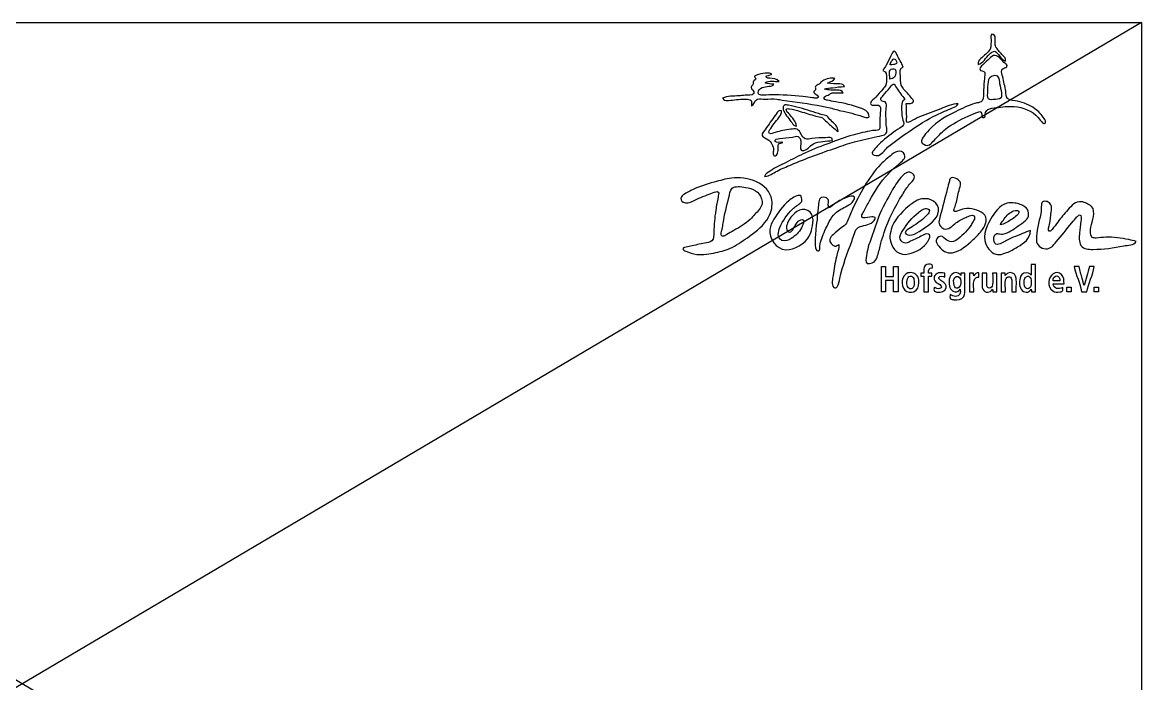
# Model space of a CAD drawing. Header units: millimetres. Extents: x -440 to 440, y -260 to 260.
# Drawn here: x 0 to 440, y 0 to 260 of the extents above; entities that cross this region are included whole.
import ezdxf

# ---------------------------------------------------------------- set-up
doc = ezdxf.new("R2010")
doc.units = ezdxf.units.MM
doc.layers.get('0').update_dxf_attribs({"linetype": 'CONTINUOUS'})

msp = doc.modelspace()

# ---------------------------------------------------------------- linework, layer by layer
for p, q in [((-440, 260), (440, 260)), ((-440, 260), (440, -260)), ((440, 260), (-440, -260)), ((440, 260), (440, -260)), ((287.81, 238.9), (287.81, 238.59)), ((287.81, 238.59), (288.11, 238.34)), ((293.64, 239.26), (294.56, 239.51)), ((294.56, 239.51), (294.56, 239.82)), ((371.75, 223.07), (374.82, 224.38)), ((396.61, 164.78), (396.61, 160.63)), ((398.3, 164.78), (396.61, 164.78)), ((398.3, 154.03), (398.3, 164.78)), ((415.49, 164.01), (413.49, 164.01)), ((421.32, 164.01), (419.48, 164.01)), ((354.41, 161.4), (353.18, 161.4)), ((353.18, 161.4), (353.18, 160.17)), ((353.18, 160.17), (354.41, 160.17)), ((354.41, 160.17), (354.41, 154.03)), ((357.48, 161.4), (356.25, 161.4)), ((356.25, 154.03), (356.25, 160.17)), ((356.25, 160.17), (357.48, 160.17)), ((357.48, 160.17), (357.48, 161.4)), ((362.7, 159.87), (362.7, 161.4)), ((370.52, 161.4), (368.99, 161.4)), ((368.99, 161.4), (368.99, 160.48)), ((370.52, 155.57), (370.52, 161.4)), ((373.9, 161.4), (372.36, 161.4)), ((372.36, 161.4), (372.36, 154.03)), ((376.05, 159.87), (376.05, 161.55)), ((377.27, 161.4), (377.27, 157.72)), ((379.12, 161.4), (377.27, 161.4)), ((383.11, 161.4), (381.42, 161.4)), ((383.11, 154.03), (383.11, 161.4)), ((386.33, 161.4), (384.79, 161.4)), ((384.79, 161.4), (384.79, 154.03)), ((386.33, 160.48), (386.33, 161.4)), ((354.41, 154.03), (356.25, 154.03)), ((372.36, 154.03), (374.05, 154.03)), ((381.57, 154.03), (383.11, 154.03)), ((384.79, 154.03), (386.48, 154.03)), ((388.94, 154.03), (390.63, 154.03)), ((396.76, 154.03), (398.3, 154.03)), ((407.81, 158.33), (405.2, 158.33)), ((405.2, 157.26), (409.5, 157.26)), ((416.41, 154.03), (418.4, 154.03))]:
    msp.add_line(p, q)
for points in [[(337.68, 154.03), (337.68, 164.01), (339.37, 164.01), (339.37, 160.02), (342.44, 160.02), (342.44, 164.01), (344.28, 164.01), (344.28, 154.03), (342.44, 154.03), (342.44, 158.48), (339.37, 158.48), (339.37, 154.03)], [(410.58, 154.03), (410.58, 155.88), (412.26, 155.88), (412.26, 154.03)], [(421.32, 154.03), (421.32, 155.88), (423.01, 155.88), (423.01, 154.03)]]:
    msp.add_lwpolyline(points, close=True)
for points in [[(382.41, 254.39), (382.27, 254.96), (381.14, 255.88), (380.79, 254.96)], [(380.8, 253.48), (380.81, 252.31), (380.88, 250.56), (380.4, 249.49)], [(380.79, 254.96), (380.63, 254.55), (380.8, 253.91), (380.8, 253.48)], [(382.75, 250.25), (381.91, 251.49), (382.75, 253.02), (382.41, 254.39)], [(341.4, 246.88), (340.8, 245.66), (340.28, 244.38), (339.63, 243.19)], [(342.74, 248.62), (342.06, 248.62), (341.65, 247.37), (341.4, 246.88)], [(343.86, 247.18), (343.65, 247.61), (343.34, 248.62), (342.74, 248.62)], [(346.28, 242.43), (345.68, 244.05), (344.64, 245.63), (343.86, 247.18)], [(375.74, 243.5), (377.76, 244.02), (378.73, 246.16), (380.19, 247.46)], [(380.4, 249.49), (379.76, 248.08), (377.9, 246.89), (376.81, 245.8)], [(381.72, 246.92), (380.89, 246.61), (380.19, 245.8), (379.58, 245.19)], [(380.19, 247.46), (380.68, 247.9), (381.61, 248.84), (382.34, 248.63)], [(385.87, 244.28), (384.84, 245.24), (383.39, 247.53), (381.72, 246.92)], [(382.34, 248.63), (382.91, 248.47), (383.32, 247.77), (383.68, 247.34)], [(385.45, 247.03), (384.55, 248.06), (383.51, 249.12), (382.75, 250.25)], [(383.68, 247.34), (384.45, 246.42), (385.35, 245.18), (386.48, 244.73)], [(386.48, 244.73), (386.78, 245.78), (386.1, 246.29), (385.45, 247.03)], [(339.63, 243.19), (339.22, 242.45), (338.61, 241.84), (338.3, 241.05)], [(341.09, 241.18), (341.43, 241.76), (342.6, 242.05), (343.11, 241.55)], [(341.21, 243.35), (341.25, 243.74), (341.32, 244.07), (341.52, 244.42)], [(342.44, 243.41), (342.03, 243.35), (341.62, 243.35), (341.21, 243.35)], [(341.52, 244.42), (341.74, 244.8), (342.25, 245.62), (342.75, 245.62)], [(343.65, 243.87), (343.44, 243.49), (342.82, 243.47), (342.44, 243.41)], [(342.75, 245.62), (343.35, 245.62), (343.92, 244.36), (343.65, 243.87)], [(345.32, 241.75), (345.55, 242.06), (345.95, 242.23), (346.28, 242.43)], [(376.81, 245.8), (376.13, 245.11), (375.46, 244.53), (375.74, 243.5)], [(377.43, 243.19), (377.05, 242.81), (376.39, 242.28), (376.44, 241.67)], [(379.58, 245.19), (378.88, 244.5), (378.12, 243.89), (377.43, 243.19)], [(385, 241.19), (385.17, 241.97), (386.03, 242.02), (386.63, 242.29)], [(387.13, 243.02), (387, 243.54), (386.24, 243.94), (385.87, 244.28)], [(386.63, 242.29), (386.92, 242.43), (387.23, 242.65), (387.13, 243.02)], [(288.11, 238.34), (288.84, 237.44), (287.73, 237.46), (287.36, 236.83)], [(294.56, 239.82), (292.36, 240.34), (289.8, 239.94), (287.81, 238.9)], [(292.48, 238.29), (291.85, 238.79), (293.37, 239.19), (293.64, 239.26)], [(293.79, 238.1), (293.41, 238.14), (292.81, 238.03), (292.48, 238.29)], [(297.48, 236.75), (296.81, 237.77), (294.92, 237.99), (293.79, 238.1)], [(319.42, 237.98), (318.19, 238.33), (315.75, 237.76), (314.66, 237.08)], [(316.51, 236.13), (317.52, 236.73), (318.95, 236.8), (319.42, 237.98)], [(338.3, 241.05), (339.88, 240.55), (339.68, 239.39), (339.68, 237.98)], [(339.68, 237.98), (339.68, 237.13), (339.79, 236.17), (339.47, 235.37)], [(340.91, 239.66), (340.9, 240.15), (340.83, 240.74), (341.09, 241.18)], [(341.06, 237.67), (341.03, 238.34), (340.91, 238.99), (340.91, 239.66)], [(343.36, 240.28), (343.36, 238.61), (342.73, 237.96), (341.06, 237.67)], [(343.11, 241.55), (343.43, 241.23), (343.36, 240.68), (343.36, 240.28)], [(345.2, 239.05), (345.16, 239.87), (344.75, 241.03), (345.32, 241.75)], [(345.52, 235.37), (345.1, 236.57), (345.25, 237.81), (345.2, 239.05)], [(376.44, 241.67), (376.51, 240.62), (378.04, 241.21), (378.3, 240.27)], [(378.21, 237.98), (378.1, 236.44), (377.96, 234.91), (377.89, 233.37)], [(378.3, 240.27), (378.5, 239.54), (378.26, 238.71), (378.21, 237.98)], [(379.55, 232.91), (379.74, 234.96), (379.1, 238.7), (381.88, 239.15)], [(381.88, 239.15), (382.51, 239.26), (383.18, 239.16), (383.54, 238.57)], [(383.54, 238.57), (383.98, 237.86), (384.05, 236.79), (384.19, 235.98)], [(385.38, 238.59), (385.22, 239.35), (384.83, 240.42), (385, 241.19)], [(386.57, 232.91), (386.27, 234.82), (385.76, 236.7), (385.38, 238.59)], [(286.54, 234.59), (286.27, 233.59), (288.12, 232.97), (287.55, 232.01)], [(287.3, 235.69), (287.15, 235.26), (286.66, 235.05), (286.54, 234.59)], [(287.36, 236.83), (287.15, 236.47), (287.44, 236.06), (287.3, 235.69)], [(289.27, 232.3), (289.37, 234.54), (291.81, 234.68), (293.49, 234.91)], [(291.95, 236.29), (293.67, 237.25), (295.61, 236.75), (297.48, 236.75)], [(295.48, 235.67), (294.21, 235.67), (293.16, 235.9), (291.95, 236.29)], [(293.49, 234.91), (294.24, 235.01), (295.07, 234.97), (295.48, 235.67)], [(311.73, 233.54), (311.59, 233.16), (311.06, 232.91), (311.19, 232.45)], [(311.85, 234.85), (311.54, 234.43), (311.9, 233.98), (311.73, 233.54)], [(313.26, 235.77), (312.83, 235.44), (312.17, 235.29), (311.85, 234.85)], [(314.66, 237.08), (314.11, 236.73), (313.76, 236.17), (313.26, 235.77)], [(315.28, 233.68), (316.27, 234.17), (317.41, 234.2), (318.5, 234.32)], [(320.5, 233.37), (318.82, 233.44), (316.9, 233.29), (315.28, 233.68)], [(321.42, 235.78), (319.81, 235.99), (318.08, 235.76), (316.51, 236.13)], [(318.5, 234.32), (320.08, 234.49), (321.67, 234.75), (323.26, 234.75)], [(322.64, 232.3), (322.36, 233.22), (321.36, 233.33), (320.5, 233.37)], [(323.26, 234.75), (323, 235.56), (322.19, 235.68), (321.42, 235.78)], [(338.23, 233.68), (337.34, 232.64), (336.39, 231.64), (335.49, 230.61)], [(339.47, 235.37), (339.21, 234.72), (338.68, 234.2), (338.23, 233.68)], [(338.36, 231.22), (339.21, 232.26), (340.1, 233.27), (340.97, 234.29)], [(340.97, 234.29), (341.33, 234.72), (341.77, 235.46), (342.29, 235.69)], [(342.29, 235.69), (342.95, 235.97), (343.32, 234.69), (343.59, 234.29)], [(343.59, 234.29), (344.63, 232.73), (345.83, 231.25), (346.89, 229.69)], [(347.96, 232.14), (347.05, 233.09), (345.98, 234.1), (345.52, 235.37)], [(377.89, 233.37), (377.84, 232.21), (378.15, 230.06), (377.34, 229.12)], [(384.19, 235.98), (384.4, 234.75), (384.7, 233.54), (384.88, 232.3)], [(281.67, 231.08), (279.54, 230.98), (277.18, 231.17), (275.22, 230.15)], [(275.22, 230.15), (275.85, 228.88), (277.27, 229.24), (278.45, 229.36)], [(278.45, 229.36), (280.4, 229.54), (282.64, 230.03), (284.59, 229.78)], [(284.13, 231.35), (283.31, 231.27), (282.49, 231.11), (281.67, 231.08)], [(287.55, 232.01), (286.94, 231), (285.09, 231.44), (284.13, 231.35)], [(284.59, 229.78), (285.15, 229.7), (286.07, 229.81), (286.46, 229.32)], [(286.46, 229.32), (286.84, 228.84), (286.58, 227.81), (286.58, 227.23)], [(286.58, 227.23), (287.76, 227.64), (287.72, 229.41), (289.04, 229.78)], [(289.04, 229.78), (289.92, 230.02), (291.04, 229.84), (291.95, 229.84)], [(290.42, 231.4), (289.88, 231.47), (289.24, 231.65), (289.27, 232.3)], [(294.41, 231.53), (293.09, 231.53), (291.73, 231.25), (290.42, 231.4)], [(291.95, 229.84), (293.47, 229.84), (295.04, 229.96), (296.56, 229.82)], [(306.84, 230.89), (302.74, 231.28), (298.52, 231.53), (294.41, 231.53)], [(296.56, 229.82), (297.29, 229.75), (297.98, 229.51), (298.7, 229.41)], [(298.7, 229.41), (303.95, 228.72), (309.16, 228.06), (314.36, 227.01)], [(310.67, 230.37), (309.4, 230.56), (308.12, 230.77), (306.84, 230.89)], [(312.51, 230.24), (311.98, 230.04), (311.21, 230.29), (310.67, 230.37)], [(311.19, 232.45), (311.34, 231.92), (313.98, 230.81), (312.51, 230.24)], [(315.25, 230.02), (314.79, 230.9), (316.33, 231.16), (316.81, 231.42)], [(316.51, 229.37), (316.06, 229.45), (315.49, 229.57), (315.25, 230.02)], [(319.73, 228.78), (318.65, 228.96), (317.58, 229.17), (316.51, 229.37)], [(316.81, 231.42), (317.24, 231.65), (317.58, 232.04), (318.04, 232.21)], [(318.04, 232.21), (318.51, 232.38), (319.08, 232.29), (319.57, 232.3)], [(319.57, 232.3), (320.62, 232.33), (321.59, 232.34), (322.64, 232.3)], [(335.49, 230.61), (334.93, 229.97), (333.54, 229.07), (333.47, 228.16)], [(337.42, 229.7), (337.4, 230.25), (338.04, 230.83), (338.36, 231.22)], [(339.63, 228.15), (339.35, 229.23), (337.46, 228.62), (337.42, 229.7)], [(346.89, 229.69), (345.66, 229.14), (345.66, 228.14), (345.66, 226.93)], [(347.5, 228.16), (348.23, 228.16), (350.19, 227.87), (350.33, 228.93)], [(349.7, 230.04), (349.08, 230.71), (348.59, 231.48), (347.96, 232.14)], [(350.33, 228.93), (350.39, 229.41), (349.98, 229.73), (349.7, 230.04)], [(377.34, 229.12), (376.88, 228.58), (375.93, 228.47), (375.28, 228.31)], [(379.82, 229.89), (379.29, 230.53), (379.48, 232.14), (379.55, 232.91)], [(380.8, 229.59), (380.44, 229.55), (380.07, 229.6), (379.82, 229.89)], [(384.18, 229.94), (383.13, 229.7), (381.87, 229.69), (380.8, 229.59)], [(384.88, 232.3), (385, 231.45), (385.23, 230.18), (384.18, 229.94)], [(387.34, 230.06), (386.62, 230.8), (386.72, 231.97), (386.57, 232.91)], [(391.24, 229.02), (390.13, 229.3), (388.15, 229.2), (387.34, 230.06)], [(397.99, 226.06), (395.94, 227.59), (393.69, 228.4), (391.24, 229.02)], [(297.78, 225.41), (296.95, 225.21), (296.38, 224.04), (295.94, 223.4)], [(297.85, 223.24), (298.11, 223.65), (299.09, 225.72), (297.78, 225.41)], [(299.53, 227.38), (298.76, 226.88), (299.03, 225.75), (299.37, 225.09)], [(299.37, 225.09), (300.21, 223.44), (301.43, 221.93), (302.57, 220.48)], [(301.16, 227.41), (300.66, 227.48), (299.99, 227.68), (299.53, 227.38)], [(301.51, 223.86), (301.15, 224.26), (300.07, 225.18), (300.3, 225.8)], [(300.3, 225.8), (300.48, 226.28), (301.26, 226.05), (301.62, 226.02)], [(305.61, 226.38), (304.12, 226.81), (302.7, 227.19), (301.16, 227.41)], [(301.62, 226.02), (303.05, 225.89), (304.4, 225.39), (305.76, 224.98)], [(314.05, 223.77), (311.3, 224.79), (308.43, 225.56), (305.61, 226.38)], [(305.76, 224.98), (307.81, 224.36), (309.85, 223.72), (311.9, 223.14)], [(314.36, 227.01), (316.02, 226.68), (317.78, 226.33), (319.42, 225.91)], [(319.42, 225.91), (320.2, 225.72), (320.92, 225.39), (321.72, 225.25)], [(329.55, 226.28), (326.41, 227.4), (323.01, 228.22), (319.73, 228.78)], [(321.72, 225.25), (324.63, 224.74), (327.48, 223.81), (330.32, 223.03)], [(332.82, 223.55), (332.46, 225.15), (330.93, 225.79), (329.55, 226.28)], [(333.47, 228.16), (333.43, 227.58), (334, 227.42), (334.46, 227.39)], [(334.46, 227.39), (335.28, 227.34), (336.55, 227.83), (337.13, 227.06)], [(337.27, 224.63), (337.09, 223.11), (337.07, 221.55), (337.07, 220.02)], [(337.13, 227.06), (337.6, 226.42), (337.35, 225.35), (337.27, 224.63)], [(339.52, 220.64), (339.52, 222.37), (339.48, 224.12), (339.53, 225.85)], [(339.53, 225.85), (339.54, 226.6), (339.82, 227.41), (339.63, 228.15)], [(345.66, 226.93), (345.66, 225.33), (345.63, 223.74), (345.97, 222.17)], [(347.65, 222.78), (347.61, 224.57), (347.5, 226.36), (347.5, 228.16)], [(361.01, 226.04), (358.26, 224.94), (355.46, 223.97), (352.72, 222.84)], [(368.07, 225.44), (363.94, 223.55), (359.49, 221.2), (356.47, 217.72)], [(359.47, 223.66), (361.5, 224.59), (363.55, 225.5), (365.61, 226.34)], [(367.91, 228), (365.63, 227.98), (363.1, 226.87), (361.01, 226.04)], [(365.61, 226.34), (366.43, 226.68), (367.63, 227.1), (367.91, 228)], [(371.75, 227.17), (370.49, 226.66), (369.3, 226.01), (368.07, 225.44)], [(375.28, 228.31), (374.09, 228.02), (372.89, 227.62), (371.75, 227.17)], [(374.82, 224.38), (375.28, 224.58), (375.84, 224.94), (376.35, 224.94)], [(376.35, 224.94), (377.32, 224.95), (377.02, 223.7), (377.21, 223.1)], [(378.53, 224.01), (378.63, 224.7), (378.99, 225.32), (379.58, 225.7)], [(379.58, 225.7), (380.5, 226.3), (381.75, 226.36), (382.8, 226.49)], [(382.8, 226.49), (385.13, 226.77), (387.51, 227.07), (389.86, 226.91)], [(389.86, 226.91), (393.3, 226.68), (397.01, 225.25), (399.33, 222.63)], [(401.69, 222.17), (400.81, 223.72), (399.42, 225.01), (397.99, 226.06)], [(295.94, 223.4), (294.69, 221.59), (293.38, 219.82), (292.11, 218.03)], [(294.17, 218.33), (295.23, 220.12), (296.74, 221.52), (297.85, 223.24)], [(304.38, 219.25), (303.95, 221.14), (302.75, 222.44), (301.51, 223.86)], [(302.57, 220.48), (303.07, 219.85), (303.51, 219.13), (304.38, 219.25)], [(311.9, 223.14), (312.72, 222.9), (313.77, 222.9), (314.5, 222.46)], [(316.26, 223.24), (315.72, 223.6), (314.69, 223.53), (314.05, 223.77)], [(314.5, 222.46), (315.17, 222.07), (315.62, 221.34), (316.2, 220.83)], [(316.2, 220.83), (317.63, 219.58), (319.15, 218.25), (320.65, 217.11)], [(317.89, 221.42), (317.33, 221.94), (316.88, 222.82), (316.26, 223.24)], [(320.65, 217.11), (320.64, 219.02), (319.2, 220.19), (317.89, 221.42)], [(330.32, 223.03), (331.15, 222.79), (333.19, 221.88), (332.82, 223.55)], [(337.07, 220.02), (337.07, 219.42), (337.29, 218.41), (336.85, 217.92)], [(339.56, 216.39), (340.33, 217.41), (339.53, 219.46), (339.52, 220.64)], [(345.97, 222.17), (346.12, 221.5), (346.84, 220.39), (346.45, 219.74)], [(347.75, 220.76), (347.25, 221.16), (347.66, 222.25), (347.65, 222.78)], [(349.19, 221.08), (348.83, 220.88), (348.15, 220.43), (347.75, 220.76)], [(348.58, 217.11), (352.08, 219.53), (355.59, 221.88), (359.47, 223.66)], [(352.72, 222.84), (351.5, 222.35), (350.35, 221.7), (349.19, 221.08)], [(362.85, 217.96), (365.47, 220.1), (368.65, 221.74), (371.75, 223.07)], [(377.21, 223.1), (377.32, 222.76), (377.6, 222.43), (378, 222.58)], [(378, 222.58), (378.55, 222.78), (378.46, 223.56), (378.53, 224.01)], [(399.33, 222.63), (399.91, 221.97), (400.41, 221.1), (401.09, 220.55)], [(401.09, 220.55), (401.33, 220.35), (401.74, 220.13), (402.04, 220.34)], [(402.04, 220.34), (402.59, 220.73), (401.92, 221.78), (401.69, 222.17)], [(292.11, 218.03), (291.67, 217.42), (290.59, 216.39), (290.85, 215.57)], [(293.7, 216.35), (293.08, 216.75), (293.92, 217.92), (294.17, 218.33)], [(295.94, 216.76), (295.37, 216.61), (294.25, 215.99), (293.7, 216.35)], [(302.08, 217.98), (300.03, 217.74), (297.94, 217.28), (295.94, 216.76)], [(304.53, 218), (303.87, 218.34), (302.8, 218.07), (302.08, 217.98)], [(307.76, 214.2), (306.28, 214.92), (306.03, 217.24), (304.53, 218)], [(326.48, 215.7), (323.38, 214.88), (320.42, 213.71), (317.43, 212.57)], [(334.15, 217.46), (331.59, 216.95), (329.01, 216.37), (326.48, 215.7)], [(336.85, 217.92), (336.27, 217.28), (334.93, 217.62), (334.15, 217.46)], [(335.99, 215.11), (337.04, 215.33), (338.88, 215.48), (339.56, 216.39)], [(343.21, 217.35), (340.91, 215.69), (338.61, 213.89), (336.61, 211.89)], [(340.14, 210.88), (342.79, 213.17), (345.7, 215.12), (348.58, 217.11)], [(346.45, 219.74), (345.87, 218.76), (344.13, 218.01), (343.21, 217.35)], [(356.47, 217.72), (355.56, 216.68), (354.58, 215.73), (353.92, 214.5)], [(358.39, 213.58), (359.8, 215.1), (361.23, 216.63), (362.85, 217.96)], [(290.85, 215.57), (291.04, 214.94), (291.73, 214.66), (292.26, 214.38)], [(292.26, 214.38), (293.03, 213.96), (293.94, 213.46), (294.36, 212.66)], [(294.36, 212.66), (294.69, 212.02), (295.19, 211.06), (295.29, 210.35)], [(295.92, 213.16), (295.37, 214.04), (297.16, 214.23), (297.63, 214.3)], [(299.01, 212.81), (298.23, 213.14), (296.4, 212.41), (295.92, 213.16)], [(297.16, 210.81), (297.17, 211.19), (297.03, 211.66), (297.2, 212.01)], [(297.2, 212.01), (297.48, 212.56), (298.48, 212.64), (299.01, 212.81)], [(297.63, 214.3), (299.31, 214.55), (301.01, 214.63), (302.69, 214.89)], [(302.69, 214.89), (303.36, 215), (304.34, 215.39), (304.99, 215.08)], [(304.99, 215.08), (306.4, 214.4), (306.01, 212.49), (305.93, 211.27)], [(305.93, 211.27), (305.89, 210.7), (305.75, 209.7), (306.54, 209.62)], [(306.54, 209.62), (308.53, 209.43), (309.34, 211.49), (310.98, 212.25)], [(310.37, 214.3), (309.65, 214.21), (308.43, 213.87), (307.76, 214.2)], [(317.43, 212.57), (314.25, 211.36), (311, 210.19), (307.91, 208.77)], [(315.74, 214.65), (313.96, 214.63), (312.13, 214.52), (310.37, 214.3)], [(310.98, 212.25), (313.25, 213.3), (316.05, 213.27), (318.5, 213.58)], [(318.5, 213.58), (318.38, 215.2), (316.89, 214.67), (315.74, 214.65)], [(320.03, 210.71), (322.39, 211.49), (324.68, 212.45), (327.09, 213.06)], [(327.09, 213.06), (330.04, 213.81), (333.02, 214.49), (335.99, 215.11)], [(336.61, 211.89), (335.92, 211.2), (335.27, 210.51), (334.68, 209.74)], [(353.92, 214.5), (353.71, 214.11), (353.4, 213.58), (353.43, 213.12)], [(353.43, 213.12), (353.48, 212.6), (354.01, 212.3), (354.41, 212.05)], [(354.41, 212.05), (356.23, 210.94), (357.19, 212.29), (358.39, 213.58)], [(295.18, 208.67), (295.17, 208.26), (295.15, 207.59), (295.67, 207.5)], [(295.29, 210.35), (295.37, 209.8), (295.18, 209.22), (295.18, 208.67)], [(295.67, 207.5), (296.28, 207.4), (296.67, 208.02), (296.85, 208.51)], [(296.85, 208.51), (297.09, 209.19), (297.15, 210.1), (297.16, 210.81)], [(307.91, 208.77), (305.31, 207.58), (302.82, 206.17), (300.24, 204.95)], [(302.23, 204), (308.08, 206.5), (314.01, 208.71), (320.03, 210.71)], [(334.68, 209.74), (334.43, 209.41), (334.05, 208.98), (334.08, 208.53)], [(334.08, 208.53), (334.15, 207.76), (335.4, 207.58), (335.99, 207.6)], [(335.99, 207.6), (337.71, 207.66), (338.95, 209.85), (340.14, 210.88)], [(341.83, 207.99), (340.3, 206.8), (338.89, 205.58), (337.53, 204.22)], [(344.89, 209.38), (343.67, 209.43), (342.74, 208.7), (341.83, 207.99)], [(346.98, 207.28), (347.09, 208.32), (345.85, 209.34), (344.89, 209.38)], [(345.94, 205.62), (346.36, 206.05), (346.92, 206.66), (346.98, 207.28)], [(300.24, 204.95), (298.07, 203.92), (295.95, 202.89), (293.95, 201.56)], [(296.71, 201.56), (298.45, 202.49), (300.42, 203.22), (302.23, 204)], [(337.53, 204.22), (332.41, 199.09), (329.18, 192.41), (326.06, 185.95)], [(340.3, 200.38), (342.05, 202.25), (344.14, 203.8), (345.94, 205.62)], [(278.75, 198.78), (276.41, 198.47), (274.28, 197.8), (272, 197.18)], [(294.66, 190.1), (293.5, 197.06), (284.81, 199.58), (278.75, 198.78)], [(293.95, 201.56), (293.11, 201), (292.09, 200.47), (291.8, 199.46)], [(291.8, 199.46), (293.64, 199.5), (295.15, 200.72), (296.71, 201.56)], [(333.03, 189.79), (335.13, 193.61), (337.31, 197.17), (340.3, 200.38)], [(345.97, 199.6), (344.4, 198.1), (343.2, 196.1), (342.11, 194.24)], [(347.81, 201.01), (347.13, 200.74), (346.49, 200.1), (345.97, 199.6)], [(350.61, 198.69), (351.16, 200.18), (349.11, 201.54), (347.81, 201.01)], [(348.8, 196.39), (349.36, 197.1), (350.3, 197.83), (350.61, 198.69)], [(365.18, 198.88), (364.69, 198.68), (364.54, 198.07), (364.41, 197.62)], [(368.8, 196.85), (368.6, 197.98), (366.3, 199.32), (365.18, 198.88)], [(262.79, 193.89), (261.63, 193.29), (259.87, 192.47), (259.07, 191.41)], [(272, 197.18), (268.84, 196.31), (265.73, 195.41), (262.79, 193.89)], [(277.74, 191.17), (278.05, 192.24), (278.16, 193.99), (278.97, 194.81)], [(278.97, 194.81), (279.52, 195.36), (280.63, 195.36), (281.36, 195.42)], [(281.36, 195.42), (282.31, 195.49), (283.35, 195.25), (284.28, 195.1)], [(284.28, 195.1), (287.13, 194.64), (289.8, 193.65), (290.59, 190.56)], [(342.11, 194.24), (340.07, 190.77), (338.06, 187.08), (336.55, 183.35)], [(345.94, 192.25), (346.81, 193.66), (347.76, 195.09), (348.8, 196.39)], [(363.56, 194.39), (362.69, 190.9), (361.77, 187.43), (360.83, 183.96)], [(364.41, 197.62), (364.11, 196.55), (363.83, 195.47), (363.56, 194.39)], [(366.99, 188.72), (367.55, 190.41), (367.74, 192.21), (368.21, 193.93)], [(368.21, 193.93), (368.46, 194.85), (368.97, 195.87), (368.8, 196.85)], [(259.07, 191.41), (258.52, 190.67), (259, 189.72), (259.73, 189.33)], [(259.73, 189.33), (261.02, 188.65), (262.36, 189.2), (263.56, 189.74)], [(263.56, 189.74), (265.7, 190.71), (267.8, 191.69), (270.01, 192.5)], [(270.01, 192.5), (270.85, 192.82), (271.73, 193.24), (272.62, 193.42)], [(273.48, 191.33), (273.16, 189.59), (272.86, 187.85), (272.58, 186.11)], [(272.62, 193.42), (272.94, 193.48), (273.35, 193.52), (273.59, 193.25)], [(273.59, 193.25), (274, 192.79), (273.57, 191.84), (273.48, 191.33)], [(275.47, 181.04), (276.07, 184.42), (276.81, 187.88), (277.74, 191.17)], [(290.59, 190.56), (290.75, 189.92), (290.94, 189.22), (290.8, 188.56)], [(294.57, 186.87), (294.75, 187.9), (294.84, 189.07), (294.66, 190.1)], [(301.31, 189.85), (298.9, 187.86), (296.99, 185.28), (295.44, 182.58)], [(305.6, 191.99), (304.01, 191.89), (302.49, 190.82), (301.31, 189.85)], [(306.27, 191.02), (306.19, 191.47), (306.21, 192.03), (305.6, 191.99)], [(306.05, 189.13), (306.67, 189.71), (306.41, 190.28), (306.27, 191.02)], [(313.37, 190.54), (313.08, 189.89), (313.07, 188.96), (312.98, 188.26)], [(316.78, 190.38), (316.26, 191.3), (313.87, 191.65), (313.37, 190.54)], [(316.83, 188.56), (316.86, 189.16), (317.1, 189.82), (316.78, 190.38)], [(324.33, 191.27), (322.62, 190.7), (321.05, 189.9), (319.57, 188.86)], [(324.18, 187.83), (325.28, 188.38), (326.08, 188.88), (326.74, 189.94)], [(327.08, 191.29), (326.58, 192.22), (325.04, 191.51), (324.33, 191.27)], [(326.74, 189.94), (326.97, 190.33), (327.33, 190.83), (327.08, 191.29)], [(330.74, 185.65), (331.45, 187.06), (332.27, 188.4), (333.03, 189.79)], [(338.83, 177.36), (340.53, 182.56), (343.08, 187.58), (345.94, 192.25)], [(352.26, 190.29), (350.78, 189.7), (349.47, 188.57), (348.27, 187.55)], [(354.87, 190.64), (353.99, 190.55), (353.09, 190.62), (352.26, 190.29)], [(359.92, 184.57), (361.19, 187.7), (358.04, 190.98), (354.87, 190.64)], [(401.38, 189.52), (400.85, 189.31), (400.69, 188.78), (400.63, 188.26)], [(404.53, 187.8), (404.25, 189.01), (402.58, 190.02), (401.38, 189.52)], [(416.41, 189.46), (413.91, 189.71), (412.49, 187.98), (410.99, 186.26)], [(418.4, 188.83), (417.76, 189.15), (417.12, 189.39), (416.41, 189.46)], [(272.58, 186.11), (272.11, 183.24), (271.97, 180.41), (271.84, 177.51)], [(290.8, 188.56), (290.44, 187), (289.04, 185.67), (287.96, 184.57)], [(293.29, 183.35), (293.89, 184.45), (294.36, 185.63), (294.57, 186.87)], [(297.79, 179.36), (298.83, 181.86), (300.74, 184.68), (302.7, 186.55)], [(307.6, 186.36), (304.56, 186.87), (302.23, 183.92), (300.97, 181.5)], [(302.7, 186.55), (303.72, 187.53), (305.02, 188.17), (306.05, 189.13)], [(310.38, 178.89), (311.14, 181.74), (311.35, 185.74), (307.6, 186.36)], [(312.98, 188.26), (312.76, 186.71), (312.58, 185.21), (312.51, 183.65)], [(315.52, 178.13), (316.56, 180.53), (317.66, 183.02), (319.57, 184.87)], [(316.97, 187.03), (316.9, 187.54), (316.8, 188.04), (316.83, 188.56)], [(319.57, 188.86), (318.71, 188.25), (317.96, 187.41), (316.97, 187.03)], [(319.57, 184.87), (320.93, 186.18), (322.51, 187), (324.18, 187.83)], [(326.06, 185.95), (325.3, 184.38), (324.86, 182.54), (323.97, 181.05)], [(329.96, 183.81), (330.01, 184.44), (330.46, 185.09), (330.74, 185.65)], [(348.27, 187.55), (345.53, 185.22), (342.42, 182.24), (341.56, 178.59)], [(346.09, 178.13), (347.73, 180.8), (349.83, 183.25), (352.26, 185.25)], [(352.26, 185.25), (353.1, 185.94), (354.76, 187.34), (355.94, 186.72)], [(355.94, 186.72), (357.49, 185.89), (355.73, 184.36), (355.02, 183.65)], [(366.33, 185.74), (366.12, 185.98), (366.24, 186.3), (366.32, 186.57)], [(366.32, 186.57), (366.53, 187.29), (366.76, 188), (366.99, 188.72)], [(367.45, 185.74), (367.12, 185.62), (366.62, 185.42), (366.33, 185.74)], [(370.37, 186.68), (369.35, 186.53), (368.41, 186.07), (367.45, 185.74)], [(377.73, 184.86), (375.72, 186.37), (372.88, 187.04), (370.37, 186.68)], [(377.48, 178.59), (378.68, 180.39), (379.79, 183.3), (377.73, 184.86)], [(387.1, 188.9), (384.2, 188.08), (382.09, 185.22), (380.67, 182.73)], [(385.64, 182.27), (386.61, 183.58), (387.57, 184.89), (389.09, 185.6)], [(390.17, 188.98), (389.23, 189.1), (388.01, 189.16), (387.1, 188.9)], [(389.09, 185.6), (389.7, 185.88), (391.2, 186.5), (391.69, 185.73)], [(392.31, 188.43), (391.64, 188.71), (390.89, 188.88), (390.17, 188.98)], [(391.69, 185.73), (392.18, 184.96), (390.97, 184.02), (390.47, 183.62)], [(394.15, 187.43), (393.58, 187.83), (392.95, 188.16), (392.31, 188.43)], [(394.84, 182.58), (396.06, 184.09), (395.78, 186.3), (394.15, 187.43)], [(400.63, 188.26), (400.49, 187.08), (400.59, 185.9), (400.34, 184.73)], [(403.77, 180.58), (404.15, 182.17), (404.29, 183.87), (404.46, 185.49)], [(404.46, 185.49), (404.54, 186.24), (404.7, 187.04), (404.53, 187.8)], [(410.99, 186.26), (409.64, 184.71), (408.24, 183.18), (407.05, 181.5)], [(420.34, 187.63), (419.83, 188.2), (419.08, 188.5), (418.4, 188.83)], [(420.1, 179.51), (420.37, 181.94), (422.25, 185.49), (420.34, 187.63)], [(275.15, 178.74), (275.3, 179.5), (275.34, 180.28), (275.47, 181.04)], [(286.11, 182.49), (284.2, 180.77), (281.86, 179.47), (279.68, 178.14)], [(285.81, 175.91), (288.58, 177.9), (291.62, 180.32), (293.29, 183.35)], [(287.96, 184.57), (287.32, 183.91), (286.79, 183.12), (286.11, 182.49)], [(295.44, 182.58), (294.74, 181.36), (293.99, 180), (293.82, 178.59)], [(300.97, 181.5), (300.44, 180.48), (299.86, 178.43), (301.19, 177.7)], [(302.69, 178.28), (303.52, 179.41), (303.98, 180.79), (305.02, 181.78)], [(305.02, 181.78), (305.47, 182.2), (306.5, 182.9), (307.02, 182.22)], [(307.02, 182.22), (307.59, 181.49), (306.6, 179.88), (306.26, 179.2)], [(312.51, 183.65), (312.44, 182.01), (312.08, 180.38), (311.93, 178.74)], [(323.97, 181.05), (323.49, 180.24), (322.62, 179.76), (321.88, 179.22)], [(328.63, 179.34), (330.34, 180.4), (332.85, 180.1), (334.3, 181.51)], [(330.48, 183.17), (330.1, 183.19), (329.93, 183.45), (329.96, 183.81)], [(334, 183.5), (332.84, 183.5), (331.61, 183.1), (330.48, 183.17)], [(336.55, 183.35), (335.35, 180.38), (334.53, 177.28), (333.4, 174.29)], [(335.27, 182.87), (335.4, 183.56), (334.43, 183.5), (334, 183.5)], [(334.3, 181.51), (334.66, 181.86), (335.17, 182.35), (335.27, 182.87)], [(355.02, 183.65), (353.45, 182.08), (351.65, 180.89), (349.81, 179.66)], [(352.57, 177.83), (355.24, 179.52), (358.68, 181.52), (359.92, 184.57)], [(360.83, 183.96), (360.35, 182.19), (359.71, 180.59), (361.47, 179.32)], [(361.47, 179.32), (363.63, 177.76), (364.84, 179.5), (366.53, 180.81)], [(366.53, 180.81), (367.74, 181.75), (369.13, 182.51), (370.52, 183.14)], [(373.1, 180.58), (371.78, 178.48), (369.91, 176.41), (367.91, 174.93)], [(370.52, 183.14), (371.25, 183.48), (373.44, 184.68), (374.11, 183.91)], [(374.11, 183.91), (374.86, 183.04), (373.56, 181.32), (373.1, 180.58)], [(380.67, 182.73), (378.64, 179.18), (376.98, 175.11), (379.58, 171.38)], [(384.49, 180.43), (384.73, 181.15), (385.2, 181.67), (385.64, 182.27)], [(386.64, 181.23), (385.91, 180.87), (385.31, 180.47), (384.49, 180.43)], [(386.33, 176.95), (388.5, 177.76), (390.31, 179.09), (392.16, 180.45)], [(390.47, 183.62), (389.29, 182.67), (387.99, 181.92), (386.64, 181.23)], [(392.16, 180.45), (393.06, 181.11), (394.13, 181.71), (394.84, 182.58)], [(400.34, 184.73), (399.64, 181.32), (398.6, 177.97), (398.62, 174.44)], [(403.72, 177.87), (402.94, 178.13), (403.64, 180.07), (403.77, 180.58)], [(407.05, 181.5), (406.34, 180.51), (405.62, 179.51), (404.83, 178.59)], [(406.45, 173.68), (408.63, 176.09), (410.45, 178.74), (412.57, 181.2)], [(412.57, 181.2), (413.23, 181.97), (413.88, 182.76), (414.58, 183.5)], [(414.58, 183.5), (414.85, 183.78), (415.21, 184.22), (415.63, 184.28)], [(416.15, 181.81), (415.85, 180.3), (415.77, 178.74), (415.61, 177.21)], [(415.63, 184.28), (416.58, 184.4), (416.25, 182.31), (416.15, 181.81)], [(271.84, 177.51), (271.8, 176.45), (271.92, 174.83), (271.05, 174.09)], [(275.39, 175.88), (274.88, 175.88), (274.67, 176.29), (274.7, 176.75)], [(274.7, 176.75), (274.74, 177.42), (275.03, 178.08), (275.15, 178.74)], [(276.91, 176.55), (276.46, 176.29), (275.93, 175.88), (275.39, 175.88)], [(279.68, 178.14), (278.77, 177.58), (277.84, 177.07), (276.91, 176.55)], [(293.82, 178.59), (293.39, 175.02), (296.35, 170.88), (300.09, 170.62)], [(298.55, 174.3), (296.56, 175.17), (297.13, 177.77), (297.79, 179.36)], [(301.19, 177.7), (301.81, 177.35), (302.33, 177.8), (302.69, 178.28)], [(306.26, 179.2), (305.34, 177.34), (303.95, 176.13), (302.23, 175.01)], [(309.36, 175.98), (309.86, 176.84), (310.13, 177.94), (310.38, 178.89)], [(311.93, 178.74), (311.83, 177.67), (311.83, 176.59), (311.7, 175.52)], [(314.25, 175.06), (314.57, 176.14), (315.07, 177.1), (315.52, 178.13)], [(318.81, 176.59), (318.3, 176.08), (317.61, 175.47), (317.39, 174.75)], [(321.88, 179.22), (320.77, 178.41), (319.77, 177.57), (318.81, 176.59)], [(326.18, 174.29), (326.74, 175.82), (327.16, 178.44), (328.63, 179.34)], [(337.53, 173.22), (337.83, 174.64), (338.38, 175.98), (338.83, 177.36)], [(341.56, 178.59), (341.3, 177.5), (341, 176.33), (341.07, 175.21)], [(345.05, 174.75), (344.64, 175.81), (345.56, 177.26), (346.09, 178.13)], [(347.25, 177.92), (346.4, 176.95), (347.95, 176.32), (348.73, 176.29)], [(349.81, 179.66), (349, 179.13), (347.88, 178.66), (347.25, 177.92)], [(348.73, 176.29), (350.13, 176.24), (351.43, 177.11), (352.57, 177.83)], [(353.8, 176.17), (352.26, 175.42), (350.76, 174.6), (349.19, 173.92)], [(356.22, 176.79), (355.47, 177.12), (354.45, 176.49), (353.8, 176.17)], [(355.38, 173.06), (355.89, 173.73), (357.59, 176.17), (356.22, 176.79)], [(362.85, 174.8), (362.07, 175.44), (361.33, 176.4), (360.25, 175.69)], [(373.75, 174.58), (375.12, 175.86), (376.43, 177.01), (377.48, 178.59)], [(383.26, 172.67), (381.56, 172.74), (381.47, 176.04), (382.66, 176.79)], [(382.66, 176.79), (383.11, 177.08), (383.69, 176.88), (384.18, 176.81)], [(384.18, 176.81), (384.9, 176.71), (385.64, 176.69), (386.33, 176.95)], [(393.23, 176.95), (392.03, 176.4), (390.78, 175.98), (389.55, 175.49)], [(391.24, 171.71), (393.83, 173.29), (396.16, 174.83), (396.3, 178.13)], [(396.3, 178.13), (395.18, 178.03), (394.24, 177.4), (393.23, 176.95)], [(404.83, 178.59), (404.59, 178.31), (404.16, 177.73), (403.72, 177.87)], [(415.61, 177.21), (415.45, 175.6), (415.26, 173.75), (416.17, 172.3)], [(420.59, 175.48), (419.5, 176.29), (419.97, 178.39), (420.1, 179.51)], [(262.64, 172.02), (261.89, 171.87), (261.07, 171.75), (260.34, 171.49)], [(268.17, 173.19), (266.32, 172.82), (264.49, 172.39), (262.64, 172.02)], [(271.05, 174.09), (270.28, 173.43), (269.12, 173.38), (268.17, 173.19)], [(279.06, 171.53), (281.38, 172.74), (283.68, 174.39), (285.81, 175.91)], [(302.23, 175.01), (301.21, 174.33), (299.77, 173.78), (298.55, 174.3)], [(300.09, 170.62), (303.61, 170.38), (307.66, 173), (309.36, 175.98)], [(311.7, 175.52), (311.55, 174.25), (311.57, 172.64), (311.82, 171.38)], [(313.39, 170.48), (313.54, 171), (313.4, 171.61), (313.48, 172.14)], [(313.48, 172.14), (313.62, 173.11), (313.97, 174.12), (314.25, 175.06)], [(317.39, 174.75), (317.08, 173.71), (318.39, 172.12), (319.42, 172.03)], [(319.42, 172.03), (319.98, 171.98), (320.47, 172.37), (320.96, 172.6)], [(320.96, 172.6), (321.09, 171.1), (320.35, 169.31), (320.02, 167.85)], [(321.35, 159.25), (322.44, 164.34), (324.4, 169.41), (326.18, 174.29)], [(333.4, 174.29), (332.54, 172.05), (331.96, 169.76), (331.67, 167.39)], [(336.18, 168.31), (336.73, 169.94), (337.17, 171.52), (337.53, 173.22)], [(341.07, 175.21), (341.29, 171.98), (343.67, 168.44), (347.2, 168.79)], [(347.35, 173.22), (346.35, 173.06), (345.4, 173.85), (345.05, 174.75)], [(347.2, 168.79), (350.14, 169.09), (353.56, 170.71), (355.38, 173.06)], [(349.19, 173.92), (348.59, 173.66), (348, 173.32), (347.35, 173.22)], [(360.25, 175.69), (358.68, 174.64), (359.24, 173.19), (360.23, 171.99)], [(360.23, 171.99), (361.64, 170.28), (363.27, 169.03), (365.61, 169.45)], [(365.3, 173.72), (364.43, 173.76), (363.51, 174.26), (362.85, 174.8)], [(367.91, 174.93), (367.17, 174.38), (366.29, 173.67), (365.3, 173.72)], [(365.61, 169.45), (368.91, 170.05), (371.39, 172.39), (373.75, 174.58)], [(385.41, 173.49), (384.79, 173.18), (383.98, 172.64), (383.26, 172.67)], [(389.55, 175.49), (388.13, 174.91), (386.78, 174.17), (385.41, 173.49)], [(386.94, 169.47), (388.51, 170.05), (389.81, 170.85), (391.24, 171.71)], [(398.62, 174.44), (398.63, 172.53), (400.41, 170.99), (402.29, 170.97)], [(402.29, 170.97), (404.44, 170.94), (405.15, 172.25), (406.45, 173.68)], [(416.17, 172.3), (417.19, 170.7), (419.2, 170.76), (420.86, 170.76)], [(422.08, 175.21), (421.59, 175.21), (421.01, 175.16), (420.59, 175.48)], [(420.86, 170.76), (424.92, 170.76), (429.01, 171.32), (432.98, 172.14)], [(425.92, 175.52), (424.64, 175.5), (423.37, 175.23), (422.08, 175.21)], [(434.97, 174.58), (432, 175.26), (428.97, 175.55), (425.92, 175.52)], [(432.98, 172.14), (434.5, 172.46), (437.09, 172.22), (437.89, 173.83)], [(437.89, 173.83), (436.96, 174.23), (435.96, 174.35), (434.97, 174.58)], [(259.69, 171.02), (259.52, 170.51), (260.47, 170.2), (260.8, 170.06)], [(260.34, 171.49), (260.1, 171.41), (259.77, 171.3), (259.69, 171.02)], [(260.8, 170.06), (262.13, 169.49), (263.65, 168.94), (265.1, 168.79)], [(265.1, 168.79), (267.61, 168.54), (270.17, 168.98), (272.62, 169.49)], [(272.62, 169.49), (274.78, 169.94), (277.08, 170.5), (279.06, 171.53)], [(311.82, 171.38), (311.92, 170.86), (312.14, 170.35), (312.67, 170.16)], [(312.67, 170.16), (313, 170.04), (313.28, 170.13), (313.39, 170.48)], [(320.02, 167.85), (319.45, 165.38), (319.1, 162.97), (318.72, 160.48)], [(331.67, 167.39), (331.53, 166.19), (331.48, 164.82), (333.08, 165.2)], [(335.01, 165.95), (335.65, 166.52), (335.92, 167.53), (336.18, 168.31)], [(379.58, 171.38), (380.05, 170.7), (380.63, 170.09), (381.27, 169.56)], [(381.27, 169.56), (383.04, 168.09), (384.99, 168.74), (386.94, 169.47)], [(333.08, 165.2), (333.71, 165.35), (334.51, 165.51), (335.01, 165.95)], [(354.96, 164.41), (354.21, 163.63), (354.41, 162.38), (354.41, 161.4)], [(357.63, 164.66), (357.1, 165.31), (355.44, 164.91), (354.96, 164.41)], [(356.25, 161.4), (356.25, 162.68), (356.31, 163.53), (357.79, 163.55)], [(357.79, 163.55), (357.78, 163.89), (357.86, 164.38), (357.63, 164.66)], [(408.51, 160.86), (406.27, 162.97), (403.62, 160.44), (403.52, 158.02)], [(413.49, 164.01), (414.19, 160.64), (415.9, 157.43), (416.41, 154.03)], [(416.68, 159.25), (416.24, 160.78), (415.62, 162.42), (415.49, 164.01)], [(419.48, 164.01), (418.95, 161.47), (418.14, 158.99), (417.48, 156.49)], [(418.4, 154.03), (419.1, 157.4), (420.86, 160.6), (421.32, 164.01)], [(318.72, 160.48), (318.52, 159.22), (317.84, 156.82), (319.03, 155.82)], [(320.32, 156.05), (320.82, 156.83), (321.15, 158.34), (321.35, 159.25)], [(348.12, 161.46), (345.55, 160.71), (345.21, 156.42), (346.94, 154.7)], [(347.99, 156.18), (347.56, 157.25), (347.5, 160.04), (349.04, 160.25)], [(352.1, 159.87), (351.41, 161.32), (349.62, 161.89), (348.12, 161.46)], [(349.04, 160.25), (349.71, 160.34), (350.22, 159.85), (350.4, 159.25)], [(350.4, 159.25), (350.74, 158.17), (350.89, 155.45), (349.34, 155.19)], [(352.41, 157.56), (352.42, 158.34), (352.44, 159.14), (352.1, 159.87)], [(360.7, 161.55), (359.12, 161.51), (357.72, 159.87), (358.71, 158.35)], [(361.47, 158.27), (361.05, 158.54), (360.03, 159.04), (360.28, 159.69)], [(360.28, 159.69), (360.62, 160.58), (362.08, 160.03), (362.7, 159.87)], [(362.7, 161.4), (362.03, 161.45), (361.38, 161.57), (360.7, 161.55)], [(364.78, 160.17), (364.12, 158.88), (364.11, 156.53), (364.86, 155.26)], [(367.91, 161.37), (366.72, 161.97), (365.34, 161.29), (364.78, 160.17)], [(366.32, 156.49), (365.98, 157.48), (365.8, 159.76), (367.15, 160.1)], [(367.15, 160.1), (369.33, 160.66), (369.47, 155.92), (367.76, 155.48)], [(368.99, 160.48), (368.66, 160.8), (368.33, 161.17), (367.91, 161.37)], [(374.05, 154.03), (374.05, 155.44), (373.8, 157.12), (374.11, 158.48)], [(374.05, 160.33), (373.94, 160.7), (373.91, 161.01), (373.9, 161.4)], [(376.05, 161.55), (375.08, 161.53), (374.51, 161.19), (374.05, 160.33)], [(374.11, 158.48), (374.33, 159.43), (375.11, 159.99), (376.05, 159.87)], [(379.12, 156.95), (379.07, 158.43), (379.12, 159.92), (379.12, 161.4)], [(381.42, 161.4), (381.42, 159.92), (381.63, 158.25), (381.35, 156.8)], [(386.48, 154.03), (386.48, 155.52), (386.19, 157.35), (386.55, 158.79)], [(387.41, 161.35), (387, 161.14), (386.68, 160.77), (386.33, 160.48)], [(386.55, 158.79), (386.7, 159.41), (387.28, 160.18), (388.01, 160)], [(390.48, 160.17), (390.11, 161.41), (388.54, 161.94), (387.41, 161.35)], [(388.01, 160), (388.63, 159.86), (388.89, 159.2), (388.93, 158.64)], [(388.93, 158.64), (389.04, 157.12), (388.94, 155.56), (388.94, 154.03)], [(390.63, 154.03), (390.63, 155.93), (391.03, 158.35), (390.48, 160.17)], [(392.41, 160.02), (391.81, 158.55), (391.82, 156.5), (392.63, 155.11)], [(395.54, 161.4), (394.26, 161.91), (392.91, 161.25), (392.41, 160.02)], [(393.97, 156.34), (393.64, 157.39), (393.57, 160.02), (395.08, 160.23)], [(395.08, 160.23), (395.72, 160.32), (396.17, 159.78), (396.4, 159.25)], [(396.4, 159.25), (396.85, 158.22), (396.76, 155.4), (395.23, 155.29)], [(396.61, 160.63), (396.28, 160.93), (395.96, 161.23), (395.54, 161.4)], [(405.2, 158.33), (405.22, 158.87), (405.25, 159.4), (405.61, 159.84)], [(405.61, 159.84), (406.14, 160.5), (407.17, 160.44), (407.59, 159.7)], [(407.59, 159.7), (407.82, 159.28), (407.81, 158.79), (407.81, 158.33)], [(409.5, 157.26), (409.5, 158.47), (409.45, 159.97), (408.51, 160.86)], [(417.48, 156.49), (417.04, 157.36), (416.95, 158.32), (416.68, 159.25)], [(319.03, 155.82), (319.45, 155.46), (320.04, 155.61), (320.32, 156.05)], [(346.94, 154.7), (347.82, 153.82), (349.3, 153.77), (350.42, 154.11)], [(349.34, 155.19), (348.7, 155.09), (348.2, 155.64), (347.99, 156.18)], [(350.42, 154.11), (351.92, 154.57), (352.41, 156.14), (352.41, 157.56)], [(358.4, 155.72), (358.4, 155.31), (358.28, 154.64), (358.56, 154.3)], [(360.55, 155.33), (359.85, 155.15), (359.07, 155.57), (358.4, 155.72)], [(358.56, 154.3), (358.81, 153.99), (359.41, 153.97), (359.78, 153.93)], [(358.71, 158.35), (359.3, 157.44), (360.7, 157.27), (361.2, 156.32)], [(359.78, 153.93), (361.04, 153.78), (362.77, 154.14), (363.1, 155.57)], [(361.2, 156.32), (361.46, 155.83), (360.99, 155.44), (360.55, 155.33)], [(363.1, 155.57), (363.4, 156.91), (362.48, 157.62), (361.47, 158.27)], [(364.86, 155.26), (365.71, 153.81), (367.81, 153.58), (368.68, 155.11)], [(367.76, 155.48), (367, 155.29), (366.54, 155.84), (366.32, 156.49)], [(368.68, 155.11), (369.06, 153.81), (368.36, 152.26), (366.84, 152.25)], [(370.05, 152.19), (370.63, 153.2), (370.52, 154.45), (370.52, 155.57)], [(377.27, 157.72), (377.27, 156.82), (377.21, 155.94), (377.59, 155.11)], [(377.59, 155.11), (378.37, 153.43), (380.59, 153.58), (381.42, 155.11)], [(380.04, 155.5), (379.32, 155.62), (379.14, 156.33), (379.12, 156.95)], [(381.35, 156.8), (381.22, 156.16), (380.83, 155.37), (380.04, 155.5)], [(381.42, 155.11), (381.53, 154.74), (381.56, 154.42), (381.57, 154.03)], [(392.63, 155.11), (393.56, 153.54), (395.75, 153.49), (396.61, 155.11)], [(395.23, 155.29), (394.57, 155.25), (394.15, 155.76), (393.97, 156.34)], [(396.61, 155.11), (396.72, 154.74), (396.76, 154.42), (396.76, 154.03)], [(403.52, 158.02), (403.47, 156.68), (403.82, 155.12), (405.05, 154.38)], [(405.05, 154.38), (405.87, 153.89), (406.9, 153.84), (407.81, 154)], [(409.04, 155.72), (407.39, 155.09), (405.43, 155.03), (405.2, 157.26)], [(407.81, 154), (408.17, 154.06), (408.65, 154.09), (408.88, 154.42)], [(408.88, 154.42), (409.13, 154.76), (409.04, 155.33), (409.04, 155.72)], [(364.69, 152.96), (364.69, 152.5), (364.55, 151.75), (364.85, 151.36)], [(366.84, 152.25), (366.1, 152.25), (365.36, 152.69), (364.69, 152.96)], [(364.85, 151.36), (365.13, 151), (365.81, 150.99), (366.23, 150.93)], [(366.23, 150.93), (367.6, 150.7), (369.28, 150.86), (370.05, 152.19)]]:
    msp.add_open_spline(points, degree=3)

doc.saveas('drawing.dxf')
